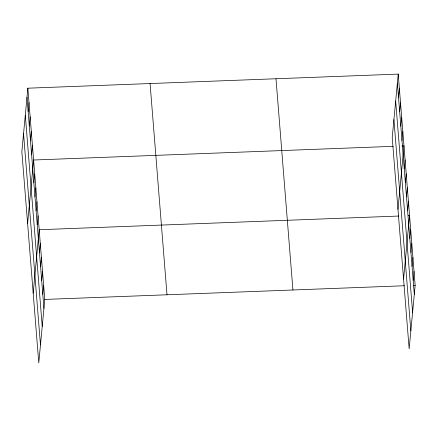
<?xml version="1.0" encoding="UTF-8"?>
<svg xmlns="http://www.w3.org/2000/svg" width="437" height="437" viewBox="0 0 437 437"><rect width="100%" height="100%" fill="white"/><g stroke="black" fill="none" stroke-linecap="round" stroke-linejoin="round"><path stroke-width="0.66" d="M27.848 88.192L21.85 151.655L38.778 362.896L44.776 299.432L27.848 88.192L398.222 74.104L415.15 285.345L409.152 348.808L392.224 137.568L398.222 74.104M28.154 111.533L29 102.558M29.301 125.894L30.153 116.925M30.453 140.261L31.3 131.286M31.606 154.627L32.453 145.652M27.607 223.476L33.605 160.013L393.234 146.335M33.873 182.928L34.72 173.959M34.987 196.874L35.839 187.899M36.107 210.814L36.954 201.839M37.227 224.755L38.074 215.785M33.19 293.189L39.188 229.725L398.817 216.042M39.461 252.641L40.308 243.666M40.575 266.581L41.422 257.606M41.695 280.521L42.542 271.552M42.81 294.467L43.656 285.492M398.528 97.44L399.374 88.465M399.68 111.806L400.527 102.832M400.827 126.167L401.679 117.198M401.98 140.534L402.827 131.559M397.981 209.389L403.979 145.925L401.964 146.002M404.247 168.84L405.094 159.866M405.367 182.781L406.213 173.806M406.481 196.721L407.328 187.752M407.601 210.667L408.448 201.692M403.564 279.096L409.562 215.632L408.224 215.687M409.835 238.547L410.682 229.572M410.949 252.488L411.796 243.518M412.069 266.433L412.916 257.459M413.183 280.374L414.03 271.399M44.776 299.432L404.405 285.749M413.134 285.421L415.15 285.345M397.375 83.079L414.303 294.314M395.676 101.056L412.604 312.297M393.923 119.585L410.851 330.825M275.998 78.753L292.927 289.993M150.071 83.543L167 294.784M27.001 97.167L43.929 308.407M25.302 115.15L42.225 326.39M23.549 133.678L40.477 344.913"/></g></svg>
